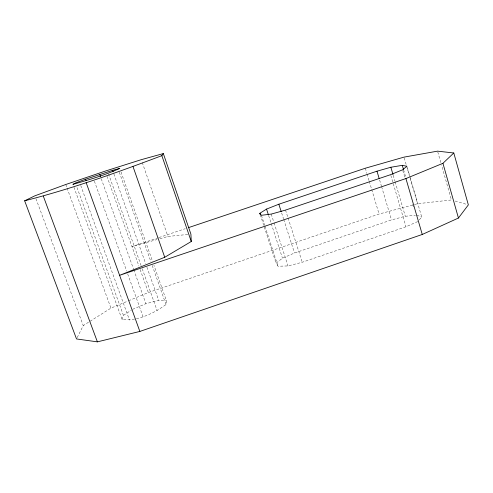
<?xml version="1.0" encoding="UTF-8"?>
<svg xmlns="http://www.w3.org/2000/svg" width="493" height="493" viewBox="0 0 493 493"><rect width="100%" height="100%" fill="white"/><g stroke="black" fill="none" stroke-linecap="round" stroke-linejoin="round"><path stroke-width="0.37" stroke-dasharray="2.46 1.85" d="M73.95 187.26L122.085 319.544C137.43 321.319 153.847 313.388 166.012 304.532L166.424 300.675L153.933 265.259M122.085 319.544L123.435 315.354L76.68 186.625M77.198 337.606L83.255 325.571L110.937 308.131L127.878 301.075M419.229 219.896L421.737 217.123L409.923 176.574M417.719 221.56L405.998 226.768L302.246 262.27L287.992 265.93L278.027 266.245L276.08 263.225L282.458 258.184L294.506 253.008L391.504 219.915L405.308 216.261L415.396 215.299M123.435 315.354L131.36 310.134M132.58 309.333L145.91 303.7L158.697 300.416L166.424 300.675M128.581 300.779L148.344 292.546L379.074 214.03L417.571 203.714L451.422 199.955L441.549 165.192M158.241 237.786L131.988 246.605L156.934 239.567M158.968 237.54L185.22 228.721M159.874 238.735L167.94 236.461L187.845 234.452M455.101 201.027L466.877 204.453M416.838 215.158L421.737 217.123M35.946 198.704L83.255 325.571M65.766 184.499L66.82 187.389M67.085 188.11L110.937 308.131M80.735 185.491L129.517 320.142M94.391 181.177L126.664 271.07M127.705 273.966L143.062 316.74M106.938 176.223L138.89 265.986M140.166 269.572L148.344 292.546M101.256 178.756L133.517 269.036M133.776 269.757L145.91 303.7M113.889 173.955L145.638 263.564M146.92 267.175L158.697 300.416M108.528 173.912L141.201 265.819M142.231 268.716L157.15 310.695M121.05 172.02L152.657 261.647M119.331 172.316L150.963 261.906M152.232 265.517L166.012 304.532M142.274 162.573L167.94 236.461M261.426 215.281L264.741 225.474M264.981 226.201L278.027 266.245M260.286 214.757L276.08 263.225M271.224 214.091L273.818 222.121M274.059 222.854L287.992 265.93M268.679 215.681L271.058 223.015M271.292 223.742L282.458 258.184M281.645 212.958L283.518 218.787M283.746 219.514L294.506 253.008M285.533 210.092L287.857 217.339M288.091 218.06L302.246 262.27M365.319 168.224L366.847 173.314M367.063 174.041L369.029 180.586M369.251 181.313L379.074 214.03M379.628 180.056L381.385 185.96M381.607 186.699L391.504 219.915M390.82 175.397L405.998 226.768M393.229 175.298L394.955 181.147M395.17 181.88L405.308 216.261M407.347 167.731L409.708 175.841M404.211 157.871L406.368 165.266M406.583 166.005L417.571 203.714M403.564 169.734L405.918 177.794M402.793 170.547L404.956 177.936M412.746 204.552L413.609 207.51M437.772 151.881L441.34 164.452"/><path stroke-width="0.74" d="M24.65 200.799C71.325 188.936 116.823 172.667 161.84 155.659L163.331 153.576L190.908 234.144L191.266 241.496L164.736 257.266L119.608 275.334L405.924 178.558L442.93 163.306L453.788 152.984L468.35 204.885L458.447 218.029L422.267 234.465L139.852 331.432L97.392 341.859L76.52 338.944L24.65 200.799L34.874 195.82L65.766 184.499L105.126 171.145L141.263 159.677L163.331 153.576M259.811 213.309L266.54 209.087L278.835 204.225L376.985 171.194L390.857 167.25L402.276 165.34L406.916 166.258L402.578 169.808L390.604 174.664L285.533 210.092L271.224 214.091L261.426 215.281L259.811 213.309L260.286 214.757M85.64 179.212L75.361 183.014L72.902 184.37C88.746 179.89 104.836 175.231 119.774 168.403L112.607 170.338L85.64 179.212L86.158 180.654M188.862 227.501L365.319 168.224L403.995 157.131L437.562 151.141L453.788 152.984M43.31 196.134L97.392 341.859M86.152 182.638L139.852 331.432M99.709 174.423L100.48 176.593M112.607 170.338L113.119 171.786M133.03 166.597L164.736 257.266M161.84 155.659L191.266 241.496M266.54 209.087L268.445 214.954M278.835 204.225L281.176 211.503M376.985 171.194L379.185 178.577M390.857 167.25L393.013 174.565M402.276 165.34L403.564 169.734M405.924 178.558L422.267 234.465M442.93 163.306L458.447 218.029"/></g></svg>
